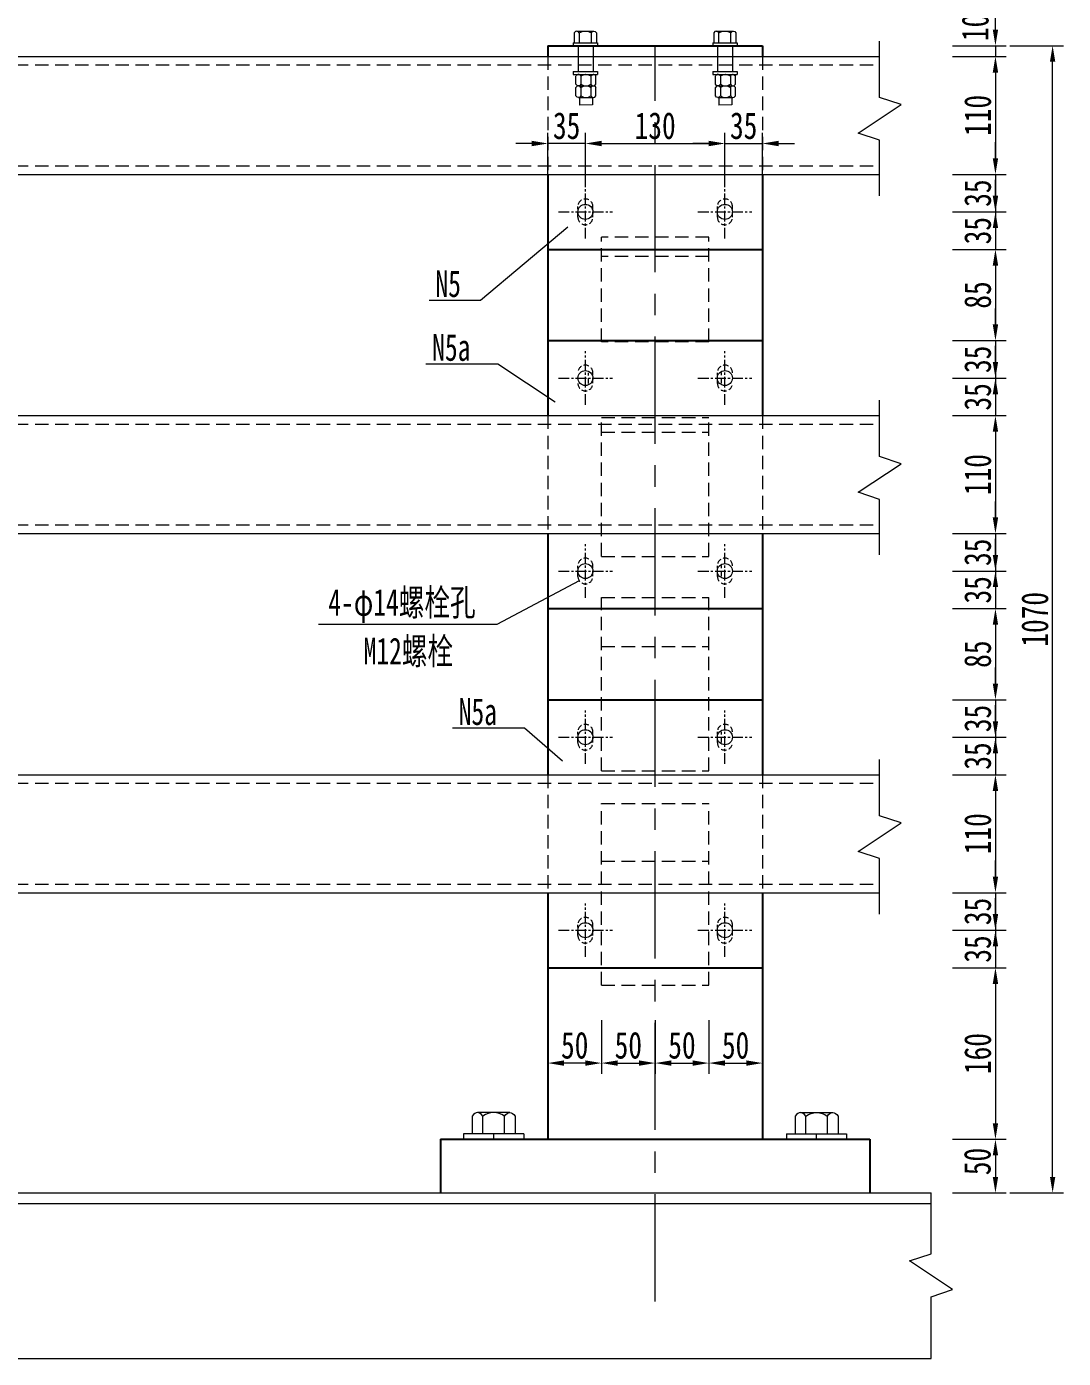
# Model space of a CAD drawing. Extents: x 98573 to 114325, y 0 to 100142.
# Drawn here: x 101951 to 102917, y 53582 to 54824 of the extents above; entities that cross this region are included whole.
import ezdxf

# ---------------------------------------------------------------- set-up
doc = ezdxf.new("R2010")
doc.units = 0
doc.header["$MEASUREMENT"] = 0
for name, pattern in [('CENTERX2', [4, 2.5, -0.5, 0.5, -0.5]), ('DASHED', [0.75, 0.5, -0.25]), ('DASHED2', [0.375, 0.25, -0.125])]:
    doc.linetypes.add(name, pattern=pattern)
doc.layers.get('0').update_dxf_attribs({"lineweight": 13})
doc.layers.get('Defpoints').update_dxf_attribs({"color": 9, "lineweight": 5})
for name, color, linetype, lineweight in [('dashed', 4, 'DASHED2', 5), ('中心线', 2, 'CENTERX2', 15), ('标注', 4, 'Continuous', 13), ('涪江 尺寸标注线', 4, 'Continuous', 13), ('涪江 钢板双线', 1, 'Continuous', 13), ('细线', 4, 'Continuous', 13), ('钢板单线', 6, 'Continuous', 25), ('钢板双线', 1, 'Continuous', 13)]:
    doc.layers.add(name, color=color, linetype=linetype, lineweight=lineweight)
doc.styles.get("Standard").update_dxf_attribs({"font": '仿宋_GB2312.ttf', "width": 0.75})
doc.dimstyles.new('0.1', dxfattribs={"dimscale": 0, "dimtxt": 2.5, "dimasz": 1.5, "dimexe": 1, "dimexo": 1, "dimgap": 0.4, "dimtad": 1, "dimdec": 1, "dimdsep": 46, "dimtxsty": 'Standard', "dimcen": 0.2, "dimclrd": 256, "dimclre": 256, "dimclrt": 256, "dimadec": 3, "dimazin": 2, "dimtfac": 1, "dimtdec": 1, "dimtmove": 2, "dimatfit": 3, "dimfxl": 4, "dimfxlon": 1, "dimtolj": 1, "dimtzin": 0, "dimlwd": -1, "dimlwe": -1, "dimarcsym": 0})

# ---------------------------------------------------------------- blocks, each defined once
blk = doc.blocks.new('m2')
at = {"layer": '钢板双线', "ltscale": 0.2}
for p, q in [((81074.4, 24797), (81067.4, 24797)), ((81098.7, 24802.8), (81096, 24802.8)), ((81098.7, 24802.8), (81098.7, 24780.1)), ((81122.7, 24798.2), (81098.7, 24798.2)), ((81074.5, 24785), (81067.5, 24785)), ((81122.7, 24784.2), (81098.7, 24784.2)), ((81098.7, 24780.1), (81096, 24780.1))]:
    blk.add_line(p, q, dxfattribs=at)
at = {"layer": '钢板双线'}
for p, q in [((81067.5, 24785), (81067.4, 24797)), ((81074.4, 24798), (81074.5, 24784)), ((81076.1, 24800.3), (81083.7, 24800.3)), ((81083.7, 24795.6), (81076.1, 24795.6)), ((81085.3, 24798), (81085.3, 24784)), ((81085.3, 24798), (81085.3, 24784)), ((81086.9, 24800.3), (81094.4, 24800.3)), ((81094.4, 24795.6), (81086.9, 24795.6)), ((81096, 24802.8), (81096, 24780.1)), ((81096, 24798), (81096.1, 24784)), ((81122.7, 24802.8), (81122.7, 24780.1)), ((81125.5, 24802.8), (81122.7, 24802.8)), ((81125.5, 24802.8), (81125.5, 24780.1)), ((81134.7, 24801.8), (81125.5, 24801.8)), ((81125.5, 24797.1), (81134.7, 24797.1)), ((81136.3, 24799.5), (81136.3, 24783.5)), ((81083.7, 24786.3), (81076.1, 24786.3)), ((81076.1, 24781.6), (81083.7, 24781.6)), ((81094.4, 24786.3), (81086.9, 24786.3)), ((81086.9, 24781.6), (81094.5, 24781.6)), ((81125.5, 24785.8), (81134.7, 24785.8)), ((81134.7, 24781.1), (81125.5, 24781.1)), ((81125.5, 24780.1), (81122.7, 24780.1))]:
    blk.add_line(p, q, dxfattribs=at)
at = {"layer": '钢板双线', "extrusion": (0, 0, -1)}
for centre, major_axis, ratio, start_param, end_param in [((81089.8, 24798), (-15.4, 0), 0.341432, -0.460921, 0.460921), ((81069.9, 24791), (-15.4, 0), 0.682865, 2.680671, 3.602514), ((81100.6, 24798), (-15.4, 0), 0.341432, -0.460921, 0.460921), ((81080.7, 24791), (-15.4, 0), 0.682865, 2.680671, 3.602514), ((81121, 24791.5), (15.4, 0), 0.829193, -0.460921, 0.460921), ((81069.9, 24784), (-15.4, 0), 0.341432, 2.680671, 3.602514), ((81080.7, 24784), (-15.4, 0), 0.341432, 2.680671, 3.602514), ((81121, 24783.5), (15.4, 0), 0.341432, -0.460921, 0.460921)]:
    blk.add_ellipse(centre, major_axis=major_axis, ratio=ratio, start_param=start_param, end_param=end_param, dxfattribs=at)
at = {"layer": '钢板双线'}
for centre, major_axis, ratio, start_param, end_param in [((81089.8, 24791), (15.4, 0), 0.682865, 2.680671, 3.602514), ((81069.9, 24798), (15.4, 0), 0.341432, -0.460921, 0.460921), ((81100.6, 24791), (15.4, 0), 0.682865, 2.680671, 3.602514), ((81080.7, 24798), (15.4, 0), 0.341432, -0.460921, 0.460921), ((81121, 24799.5), (-15.4, 0), 0.341432, 2.680671, 3.602514), ((81089.8, 24784), (15.4, 0), 0.341432, 2.680671, 3.602514), ((81100.6, 24784), (15.4, 0), 0.341432, 2.680671, 3.602514)]:
    blk.add_ellipse(centre, major_axis=major_axis, ratio=ratio, start_param=start_param, end_param=end_param, dxfattribs=at)
blk = doc.blocks.new('*D757')
at = {"layer": 'Defpoints', "color": 0, "transparency": 16777216}
for p in [(102436.4, 54715.2), (102436.4, 54496.4), (102471.4, 54496.4)]:
    blk.add_point(p, dxfattribs=at)
at = {"layer": '标注', "transparency": 16777216}
for p, q in [((102436.4, 54675.2), (102436.4, 54725.2)), ((102471.4, 54675.2), (102471.4, 54725.2))]:
    blk.add_line(p, q, dxfattribs=at)
at = {"layer": '标注', "color": 4, "transparency": 16777216}
for p, q in [((102421.4, 54715.2), (102406.4, 54715.2)), ((102471.4, 54715.2), (102436.4, 54715.2)), ((102486.4, 54715.2), (102501.4, 54715.2))]:
    blk.add_line(p, q, dxfattribs=at)
for points in [[(102421.4, 54717.7), (102421.4, 54712.7), (102436.4, 54715.2)], [(102486.4, 54717.7), (102486.4, 54712.7), (102471.4, 54715.2)]]:
    blk.add_solid(points, dxfattribs=at)
at = {"layer": '标注', "transparency": 16777216, "insert": (102453.9, 54731.7), "char_height": 25, "attachment_point": 5}
blk.add_mtext('\\A1;35', dxfattribs=at)
blk = doc.blocks.new('*D503')
at = {"layer": 'Defpoints', "color": 0, "transparency": 16777216}
for p in [(102601.4, 54715.2), (102471.4, 54496.4), (102601.4, 54496.4)]:
    blk.add_point(p, dxfattribs=at)
at = {"layer": '标注', "transparency": 16777216}
for p, q in [((102471.4, 54675.2), (102471.4, 54725.2)), ((102601.4, 54675.2), (102601.4, 54725.2))]:
    blk.add_line(p, q, dxfattribs=at)
at = {"layer": '标注', "color": 4, "transparency": 16777216}
blk.add_line((102486.4, 54715.2), (102586.4, 54715.2), dxfattribs=at)
for points in [[(102486.4, 54717.7), (102486.4, 54712.7), (102471.4, 54715.2)], [(102586.4, 54717.7), (102586.4, 54712.7), (102601.4, 54715.2)]]:
    blk.add_solid(points, dxfattribs=at)
at = {"layer": '标注', "transparency": 16777216, "insert": (102536.4, 54731.7), "char_height": 25, "attachment_point": 5}
blk.add_mtext('\\A1;130', dxfattribs=at)
blk = doc.blocks.new('*D758')
at = {"layer": 'Defpoints', "color": 0, "transparency": 16777216}
for p in [(102636.4, 54715.2), (102601.4, 54496.4), (102636.4, 54496.4)]:
    blk.add_point(p, dxfattribs=at)
at = {"layer": '标注', "transparency": 16777216}
for p, q in [((102601.4, 54675.2), (102601.4, 54725.2)), ((102636.4, 54675.2), (102636.4, 54725.2))]:
    blk.add_line(p, q, dxfattribs=at)
at = {"layer": '标注', "color": 4, "transparency": 16777216}
for p, q in [((102586.4, 54715.2), (102571.4, 54715.2)), ((102601.4, 54715.2), (102636.4, 54715.2)), ((102651.4, 54715.2), (102666.4, 54715.2))]:
    blk.add_line(p, q, dxfattribs=at)
for points in [[(102586.4, 54717.7), (102586.4, 54712.7), (102601.4, 54715.2)], [(102651.4, 54717.7), (102651.4, 54712.7), (102636.4, 54715.2)]]:
    blk.add_solid(points, dxfattribs=at)
at = {"layer": '标注', "transparency": 16777216, "insert": (102618.9, 54731.7), "char_height": 25, "attachment_point": 5}
blk.add_mtext('\\A1;35', dxfattribs=at)
blk = doc.blocks.new('*D504')
at = {"layer": 'Defpoints', "color": 0, "transparency": 16777216}
for p in [(102659.5, 54806.4), (102659.5, 54796.4), (102853.6, 54796.4)]:
    blk.add_point(p, dxfattribs=at)
at = {"layer": '标注', "color": 4, "transparency": 16777216}
for p, q in [((102853.6, 54821.4), (102853.6, 54836.4)), ((102853.6, 54806.4), (102853.6, 54796.4)), ((102853.6, 54781.4), (102853.6, 54766.4))]:
    blk.add_line(p, q, dxfattribs=at)
at = {"layer": '标注', "transparency": 16777216}
for p, q in [((102813.6, 54806.4), (102863.6, 54806.4)), ((102813.6, 54796.4), (102863.6, 54796.4))]:
    blk.add_line(p, q, dxfattribs=at)
at = {"layer": '标注', "color": 4, "transparency": 16777216}
for points in [[(102851.1, 54821.4), (102856.1, 54821.4), (102853.6, 54806.4)], [(102851.1, 54781.4), (102856.1, 54781.4), (102853.6, 54796.4)]]:
    blk.add_solid(points, dxfattribs=at)
at = {"layer": '标注', "transparency": 16777216, "insert": (102834.8, 54823.5), "char_height": 25, "attachment_point": 5, "rotation": 90}
blk.add_mtext('\\A1;10', dxfattribs=at)
blk = doc.blocks.new('*D505')
at = {"layer": 'Defpoints', "color": 0, "transparency": 16777216}
for p in [(102717.4, 54796.4), (102717.4, 54686.4), (102853.6, 54686.4)]:
    blk.add_point(p, dxfattribs=at)
at = {"layer": '标注', "transparency": 16777216}
for p, q in [((102813.6, 54796.4), (102863.6, 54796.4)), ((102813.6, 54686.4), (102863.6, 54686.4))]:
    blk.add_line(p, q, dxfattribs=at)
at = {"layer": '标注', "color": 4, "transparency": 16777216}
blk.add_line((102853.6, 54781.4), (102853.6, 54701.4), dxfattribs=at)
for points in [[(102851.1, 54781.4), (102856.1, 54781.4), (102853.6, 54796.4)], [(102851.1, 54701.4), (102856.1, 54701.4), (102853.6, 54686.4)]]:
    blk.add_solid(points, dxfattribs=at)
at = {"layer": '标注', "transparency": 16777216, "insert": (102837.1, 54741.4), "char_height": 25, "attachment_point": 5, "rotation": 90}
blk.add_mtext('\\A1;110', dxfattribs=at)
blk = doc.blocks.new('*D506')
at = {"layer": 'Defpoints', "color": 0, "transparency": 16777216}
for p in [(102698.6, 54686.4), (102634.1, 54651.4), (102853.6, 54651.4)]:
    blk.add_point(p, dxfattribs=at)
at = {"layer": '标注', "color": 4, "transparency": 16777216}
for p, q in [((102853.6, 54701.4), (102853.6, 54716.4)), ((102853.6, 54686.4), (102853.6, 54651.4)), ((102853.6, 54636.4), (102853.6, 54621.4))]:
    blk.add_line(p, q, dxfattribs=at)
at = {"layer": '标注', "transparency": 16777216}
for p, q in [((102813.6, 54686.4), (102863.6, 54686.4)), ((102813.6, 54651.4), (102863.6, 54651.4))]:
    blk.add_line(p, q, dxfattribs=at)
at = {"layer": '标注', "color": 4, "transparency": 16777216}
for points in [[(102851.1, 54701.4), (102856.1, 54701.4), (102853.6, 54686.4)], [(102851.1, 54636.4), (102856.1, 54636.4), (102853.6, 54651.4)]]:
    blk.add_solid(points, dxfattribs=at)
at = {"layer": '标注', "transparency": 16777216, "insert": (102837.1, 54668.9), "char_height": 25, "attachment_point": 5, "rotation": 90}
blk.add_mtext('\\A1;35', dxfattribs=at)
blk = doc.blocks.new('*D507')
at = {"layer": 'Defpoints', "color": 0, "transparency": 16777216}
for p in [(102634.1, 54651.4), (102634.1, 54616.4), (102853.6, 54616.4)]:
    blk.add_point(p, dxfattribs=at)
at = {"layer": '标注', "color": 4, "transparency": 16777216}
for p, q in [((102853.6, 54666.4), (102853.6, 54681.4)), ((102853.6, 54651.4), (102853.6, 54616.4)), ((102853.6, 54601.4), (102853.6, 54586.4))]:
    blk.add_line(p, q, dxfattribs=at)
at = {"layer": '标注', "transparency": 16777216}
for p, q in [((102813.6, 54651.4), (102863.6, 54651.4)), ((102813.6, 54616.4), (102863.6, 54616.4))]:
    blk.add_line(p, q, dxfattribs=at)
at = {"layer": '标注', "color": 4, "transparency": 16777216}
for points in [[(102851.1, 54666.4), (102856.1, 54666.4), (102853.6, 54651.4)], [(102851.1, 54601.4), (102856.1, 54601.4), (102853.6, 54616.4)]]:
    blk.add_solid(points, dxfattribs=at)
at = {"layer": '标注', "transparency": 16777216, "insert": (102837.1, 54633.9), "char_height": 25, "attachment_point": 5, "rotation": 90}
blk.add_mtext('\\A1;35', dxfattribs=at)
blk = doc.blocks.new('*D508')
at = {"layer": 'Defpoints', "color": 0, "transparency": 16777216}
for p in [(102617.3, 54616.4), (102603.7, 54531.4), (102853.6, 54531.4)]:
    blk.add_point(p, dxfattribs=at)
at = {"layer": '标注', "transparency": 16777216}
for p, q in [((102813.6, 54616.4), (102863.6, 54616.4)), ((102813.6, 54531.4), (102863.6, 54531.4))]:
    blk.add_line(p, q, dxfattribs=at)
at = {"layer": '标注', "color": 4, "transparency": 16777216}
blk.add_line((102853.6, 54601.4), (102853.6, 54546.4), dxfattribs=at)
for points in [[(102851.1, 54601.4), (102856.1, 54601.4), (102853.6, 54616.4)], [(102851.1, 54546.4), (102856.1, 54546.4), (102853.6, 54531.4)]]:
    blk.add_solid(points, dxfattribs=at)
at = {"layer": '标注', "transparency": 16777216, "insert": (102837.1, 54573.9), "char_height": 25, "attachment_point": 5, "rotation": 90}
blk.add_mtext('\\A1;85', dxfattribs=at)
blk = doc.blocks.new('*D509')
at = {"layer": 'Defpoints', "color": 0, "transparency": 16777216}
for p in [(102639.1, 54531.4), (102634.1, 54496.4), (102853.6, 54496.4)]:
    blk.add_point(p, dxfattribs=at)
at = {"layer": '标注', "color": 4, "transparency": 16777216}
for p, q in [((102853.6, 54546.4), (102853.6, 54561.4)), ((102853.6, 54531.4), (102853.6, 54496.4)), ((102853.6, 54481.4), (102853.6, 54466.4))]:
    blk.add_line(p, q, dxfattribs=at)
at = {"layer": '标注', "transparency": 16777216}
for p, q in [((102813.6, 54531.4), (102863.6, 54531.4)), ((102813.6, 54496.4), (102863.6, 54496.4))]:
    blk.add_line(p, q, dxfattribs=at)
at = {"layer": '标注', "color": 4, "transparency": 16777216}
for points in [[(102851.1, 54546.4), (102856.1, 54546.4), (102853.6, 54531.4)], [(102851.1, 54481.4), (102856.1, 54481.4), (102853.6, 54496.4)]]:
    blk.add_solid(points, dxfattribs=at)
at = {"layer": '标注', "transparency": 16777216, "insert": (102837.1, 54513.9), "char_height": 25, "attachment_point": 5, "rotation": 90}
blk.add_mtext('\\A1;35', dxfattribs=at)
blk = doc.blocks.new('*D510')
at = {"layer": 'Defpoints', "color": 0, "transparency": 16777216}
for p in [(102634.1, 54496.4), (102634.1, 54461.4), (102853.6, 54461.4)]:
    blk.add_point(p, dxfattribs=at)
at = {"layer": '标注', "color": 4, "transparency": 16777216}
for p, q in [((102853.6, 54511.4), (102853.6, 54526.4)), ((102853.6, 54496.4), (102853.6, 54461.4)), ((102853.6, 54446.4), (102853.6, 54431.4))]:
    blk.add_line(p, q, dxfattribs=at)
at = {"layer": '标注', "transparency": 16777216}
for p, q in [((102813.6, 54496.4), (102863.6, 54496.4)), ((102813.6, 54461.4), (102863.6, 54461.4))]:
    blk.add_line(p, q, dxfattribs=at)
at = {"layer": '标注', "color": 4, "transparency": 16777216}
for points in [[(102851.1, 54511.4), (102856.1, 54511.4), (102853.6, 54496.4)], [(102851.1, 54446.4), (102856.1, 54446.4), (102853.6, 54461.4)]]:
    blk.add_solid(points, dxfattribs=at)
at = {"layer": '标注', "transparency": 16777216, "insert": (102837.1, 54478.9), "char_height": 25, "attachment_point": 5, "rotation": 90}
blk.add_mtext('\\A1;35', dxfattribs=at)
blk = doc.blocks.new('*D511')
at = {"layer": 'Defpoints', "color": 0, "transparency": 16777216}
for p in [(102717.4, 54461.4), (102717.4, 54351.4), (102853.6, 54351.4)]:
    blk.add_point(p, dxfattribs=at)
at = {"layer": '标注', "transparency": 16777216}
for p, q in [((102813.6, 54461.4), (102863.6, 54461.4)), ((102813.6, 54351.4), (102863.6, 54351.4))]:
    blk.add_line(p, q, dxfattribs=at)
at = {"layer": '标注', "color": 4, "transparency": 16777216}
blk.add_line((102853.6, 54446.4), (102853.6, 54366.4), dxfattribs=at)
for points in [[(102851.1, 54446.4), (102856.1, 54446.4), (102853.6, 54461.4)], [(102851.1, 54366.4), (102856.1, 54366.4), (102853.6, 54351.4)]]:
    blk.add_solid(points, dxfattribs=at)
at = {"layer": '标注', "transparency": 16777216, "insert": (102837.1, 54406.4), "char_height": 25, "attachment_point": 5, "rotation": 90}
blk.add_mtext('\\A1;110', dxfattribs=at)
blk = doc.blocks.new('*D512')
at = {"layer": 'Defpoints', "color": 0, "transparency": 16777216}
for p in [(102698.6, 54351.4), (102634.1, 54316.4), (102853.6, 54316.4)]:
    blk.add_point(p, dxfattribs=at)
at = {"layer": '标注', "color": 4, "transparency": 16777216}
for p, q in [((102853.6, 54366.4), (102853.6, 54381.4)), ((102853.6, 54351.4), (102853.6, 54316.4)), ((102853.6, 54301.4), (102853.6, 54286.4))]:
    blk.add_line(p, q, dxfattribs=at)
at = {"layer": '标注', "transparency": 16777216}
for p, q in [((102813.6, 54351.4), (102863.6, 54351.4)), ((102813.6, 54316.4), (102863.6, 54316.4))]:
    blk.add_line(p, q, dxfattribs=at)
at = {"layer": '标注', "color": 4, "transparency": 16777216}
for points in [[(102851.1, 54366.4), (102856.1, 54366.4), (102853.6, 54351.4)], [(102851.1, 54301.4), (102856.1, 54301.4), (102853.6, 54316.4)]]:
    blk.add_solid(points, dxfattribs=at)
at = {"layer": '标注', "transparency": 16777216, "insert": (102837.1, 54333.9), "char_height": 25, "attachment_point": 5, "rotation": 90}
blk.add_mtext('\\A1;35', dxfattribs=at)
blk = doc.blocks.new('*D513')
at = {"layer": 'Defpoints', "color": 0, "transparency": 16777216}
for p in [(102634.1, 54316.4), (102634.1, 54281.4), (102853.6, 54281.4)]:
    blk.add_point(p, dxfattribs=at)
at = {"layer": '标注', "color": 4, "transparency": 16777216}
for p, q in [((102853.6, 54331.4), (102853.6, 54346.4)), ((102853.6, 54316.4), (102853.6, 54281.4)), ((102853.6, 54266.4), (102853.6, 54251.4))]:
    blk.add_line(p, q, dxfattribs=at)
at = {"layer": '标注', "transparency": 16777216}
for p, q in [((102813.6, 54316.4), (102863.6, 54316.4)), ((102813.6, 54281.4), (102863.6, 54281.4))]:
    blk.add_line(p, q, dxfattribs=at)
at = {"layer": '标注', "color": 4, "transparency": 16777216}
for points in [[(102851.1, 54331.4), (102856.1, 54331.4), (102853.6, 54316.4)], [(102851.1, 54266.4), (102856.1, 54266.4), (102853.6, 54281.4)]]:
    blk.add_solid(points, dxfattribs=at)
at = {"layer": '标注', "transparency": 16777216, "insert": (102837.1, 54298.9), "char_height": 25, "attachment_point": 5, "rotation": 90}
blk.add_mtext('\\A1;35', dxfattribs=at)
blk = doc.blocks.new('*D514')
at = {"layer": 'Defpoints', "color": 0, "transparency": 16777216}
for p in [(102617.3, 54281.4), (102603.7, 54196.4), (102853.6, 54196.4)]:
    blk.add_point(p, dxfattribs=at)
at = {"layer": '标注', "transparency": 16777216}
for p, q in [((102813.6, 54281.4), (102863.6, 54281.4)), ((102813.6, 54196.4), (102863.6, 54196.4))]:
    blk.add_line(p, q, dxfattribs=at)
at = {"layer": '标注', "color": 4, "transparency": 16777216}
blk.add_line((102853.6, 54266.4), (102853.6, 54211.4), dxfattribs=at)
for points in [[(102851.1, 54266.4), (102856.1, 54266.4), (102853.6, 54281.4)], [(102851.1, 54211.4), (102856.1, 54211.4), (102853.6, 54196.4)]]:
    blk.add_solid(points, dxfattribs=at)
at = {"layer": '标注', "transparency": 16777216, "insert": (102837.1, 54238.9), "char_height": 25, "attachment_point": 5, "rotation": 90}
blk.add_mtext('\\A1;85', dxfattribs=at)
blk = doc.blocks.new('*D515')
at = {"layer": 'Defpoints', "color": 0, "transparency": 16777216}
for p in [(102639.1, 54196.4), (102634.1, 54161.4), (102853.6, 54161.4)]:
    blk.add_point(p, dxfattribs=at)
at = {"layer": '标注', "color": 4, "transparency": 16777216}
for p, q in [((102853.6, 54211.4), (102853.6, 54226.4)), ((102853.6, 54196.4), (102853.6, 54161.4)), ((102853.6, 54146.4), (102853.6, 54131.4))]:
    blk.add_line(p, q, dxfattribs=at)
at = {"layer": '标注', "transparency": 16777216}
for p, q in [((102813.6, 54196.4), (102863.6, 54196.4)), ((102813.6, 54161.4), (102863.6, 54161.4))]:
    blk.add_line(p, q, dxfattribs=at)
at = {"layer": '标注', "color": 4, "transparency": 16777216}
for points in [[(102851.1, 54211.4), (102856.1, 54211.4), (102853.6, 54196.4)], [(102851.1, 54146.4), (102856.1, 54146.4), (102853.6, 54161.4)]]:
    blk.add_solid(points, dxfattribs=at)
at = {"layer": '标注', "transparency": 16777216, "insert": (102837.1, 54178.9), "char_height": 25, "attachment_point": 5, "rotation": 90}
blk.add_mtext('\\A1;35', dxfattribs=at)
blk = doc.blocks.new('*D516')
at = {"layer": 'Defpoints', "color": 0, "transparency": 16777216}
for p in [(102634.1, 54161.4), (102634.1, 54126.4), (102853.6, 54126.4)]:
    blk.add_point(p, dxfattribs=at)
at = {"layer": '标注', "color": 4, "transparency": 16777216}
for p, q in [((102853.6, 54176.4), (102853.6, 54191.4)), ((102853.6, 54161.4), (102853.6, 54126.4)), ((102853.6, 54111.4), (102853.6, 54096.4))]:
    blk.add_line(p, q, dxfattribs=at)
at = {"layer": '标注', "transparency": 16777216}
for p, q in [((102813.6, 54161.4), (102863.6, 54161.4)), ((102813.6, 54126.4), (102863.6, 54126.4))]:
    blk.add_line(p, q, dxfattribs=at)
at = {"layer": '标注', "color": 4, "transparency": 16777216}
for points in [[(102851.1, 54176.4), (102856.1, 54176.4), (102853.6, 54161.4)], [(102851.1, 54111.4), (102856.1, 54111.4), (102853.6, 54126.4)]]:
    blk.add_solid(points, dxfattribs=at)
at = {"layer": '标注', "transparency": 16777216, "insert": (102837.1, 54143.9), "char_height": 25, "attachment_point": 5, "rotation": 90}
blk.add_mtext('\\A1;35', dxfattribs=at)
blk = doc.blocks.new('*D517')
at = {"layer": 'Defpoints', "color": 0, "transparency": 16777216}
for p in [(102717.4, 54126.4), (102717.4, 54016.4), (102853.6, 54016.4)]:
    blk.add_point(p, dxfattribs=at)
at = {"layer": '标注', "transparency": 16777216}
for p, q in [((102813.6, 54126.4), (102863.6, 54126.4)), ((102813.6, 54016.4), (102863.6, 54016.4))]:
    blk.add_line(p, q, dxfattribs=at)
at = {"layer": '标注', "color": 4, "transparency": 16777216}
blk.add_line((102853.6, 54111.4), (102853.6, 54031.4), dxfattribs=at)
for points in [[(102851.1, 54111.4), (102856.1, 54111.4), (102853.6, 54126.4)], [(102851.1, 54031.4), (102856.1, 54031.4), (102853.6, 54016.4)]]:
    blk.add_solid(points, dxfattribs=at)
at = {"layer": '标注', "transparency": 16777216, "insert": (102837.1, 54071.4), "char_height": 25, "attachment_point": 5, "rotation": 90}
blk.add_mtext('\\A1;110', dxfattribs=at)
blk = doc.blocks.new('*D518')
at = {"layer": 'Defpoints', "color": 0, "transparency": 16777216}
for p in [(102698.6, 54016.4), (102634.1, 53981.4), (102853.6, 53981.4)]:
    blk.add_point(p, dxfattribs=at)
at = {"layer": '标注', "color": 4, "transparency": 16777216}
for p, q in [((102853.6, 54031.4), (102853.6, 54046.4)), ((102853.6, 54016.4), (102853.6, 53981.4)), ((102853.6, 53966.4), (102853.6, 53951.4))]:
    blk.add_line(p, q, dxfattribs=at)
at = {"layer": '标注', "transparency": 16777216}
for p, q in [((102813.6, 54016.4), (102863.6, 54016.4)), ((102813.6, 53981.4), (102863.6, 53981.4))]:
    blk.add_line(p, q, dxfattribs=at)
at = {"layer": '标注', "color": 4, "transparency": 16777216}
for points in [[(102851.1, 54031.4), (102856.1, 54031.4), (102853.6, 54016.4)], [(102851.1, 53966.4), (102856.1, 53966.4), (102853.6, 53981.4)]]:
    blk.add_solid(points, dxfattribs=at)
at = {"layer": '标注', "transparency": 16777216, "insert": (102837.1, 53998.9), "char_height": 25, "attachment_point": 5, "rotation": 90}
blk.add_mtext('\\A1;35', dxfattribs=at)
blk = doc.blocks.new('*D519')
at = {"layer": 'Defpoints', "color": 0, "transparency": 16777216}
for p in [(102634.1, 53981.4), (102634.1, 53946.4), (102853.6, 53946.4)]:
    blk.add_point(p, dxfattribs=at)
at = {"layer": '标注', "color": 4, "transparency": 16777216}
for p, q in [((102853.6, 53996.4), (102853.6, 54011.4)), ((102853.6, 53981.4), (102853.6, 53946.4)), ((102853.6, 53931.4), (102853.6, 53916.4))]:
    blk.add_line(p, q, dxfattribs=at)
at = {"layer": '标注', "transparency": 16777216}
for p, q in [((102813.6, 53981.4), (102863.6, 53981.4)), ((102813.6, 53946.4), (102863.6, 53946.4))]:
    blk.add_line(p, q, dxfattribs=at)
at = {"layer": '标注', "color": 4, "transparency": 16777216}
for points in [[(102851.1, 53996.4), (102856.1, 53996.4), (102853.6, 53981.4)], [(102851.1, 53931.4), (102856.1, 53931.4), (102853.6, 53946.4)]]:
    blk.add_solid(points, dxfattribs=at)
at = {"layer": '标注', "transparency": 16777216, "insert": (102837.1, 53963.9), "char_height": 25, "attachment_point": 5, "rotation": 90}
blk.add_mtext('\\A1;35', dxfattribs=at)
blk = doc.blocks.new('*D520')
at = {"layer": 'Defpoints', "color": 0, "transparency": 16777216}
for p in [(102617.3, 53946.4), (102603.7, 53786.4), (102853.6, 53786.4)]:
    blk.add_point(p, dxfattribs=at)
at = {"layer": '标注', "transparency": 16777216}
for p, q in [((102813.6, 53946.4), (102863.6, 53946.4)), ((102813.6, 53786.4), (102863.6, 53786.4))]:
    blk.add_line(p, q, dxfattribs=at)
at = {"layer": '标注', "color": 4, "transparency": 16777216}
blk.add_line((102853.6, 53931.4), (102853.6, 53801.4), dxfattribs=at)
for points in [[(102851.1, 53931.4), (102856.1, 53931.4), (102853.6, 53946.4)], [(102851.1, 53801.4), (102856.1, 53801.4), (102853.6, 53786.4)]]:
    blk.add_solid(points, dxfattribs=at)
at = {"layer": '标注', "transparency": 16777216, "insert": (102837.1, 53866.4), "char_height": 25, "attachment_point": 5, "rotation": 90}
blk.add_mtext('\\A1;160', dxfattribs=at)
blk = doc.blocks.new('*D521')
at = {"layer": 'Defpoints', "color": 0, "transparency": 16777216}
for p in [(102692.6, 53786.4), (102692.6, 53736.4), (102853.6, 53736.4)]:
    blk.add_point(p, dxfattribs=at)
at = {"layer": '标注', "transparency": 16777216}
for p, q in [((102813.6, 53786.4), (102863.6, 53786.4)), ((102813.6, 53736.4), (102863.6, 53736.4))]:
    blk.add_line(p, q, dxfattribs=at)
at = {"layer": '标注', "color": 4, "transparency": 16777216}
blk.add_line((102853.6, 53771.4), (102853.6, 53751.4), dxfattribs=at)
for points in [[(102851.1, 53771.4), (102856.1, 53771.4), (102853.6, 53786.4)], [(102851.1, 53751.4), (102856.1, 53751.4), (102853.6, 53736.4)]]:
    blk.add_solid(points, dxfattribs=at)
at = {"layer": '标注', "transparency": 16777216, "insert": (102836.8, 53765.7), "char_height": 25, "attachment_point": 5, "rotation": 90}
blk.add_mtext('\\A1;50', dxfattribs=at)
blk = doc.blocks.new('*D759')
at = {"layer": 'Defpoints', "color": 0, "transparency": 16777216}
for p in [(102636.4, 54806.4), (102906.9, 54806.4), (102736.4, 53736.4)]:
    blk.add_point(p, dxfattribs=at)
at = {"layer": '标注', "transparency": 16777216}
for p, q in [((102866.9, 54806.4), (102916.9, 54806.4)), ((102866.9, 53736.4), (102916.9, 53736.4))]:
    blk.add_line(p, q, dxfattribs=at)
at = {"layer": '标注', "color": 4, "transparency": 16777216}
blk.add_line((102906.9, 53751.4), (102906.9, 54791.4), dxfattribs=at)
for points in [[(102904.4, 54791.4), (102909.4, 54791.4), (102906.9, 54806.4)], [(102904.4, 53751.4), (102909.4, 53751.4), (102906.9, 53736.4)]]:
    blk.add_solid(points, dxfattribs=at)
at = {"layer": '标注', "transparency": 16777216, "insert": (102890.4, 54271.4), "char_height": 25, "attachment_point": 5, "rotation": 90}
blk.add_mtext('\\A1;1070', dxfattribs=at)
blk = doc.blocks.new('*D752')
at = {"layer": 'Defpoints', "color": 0, "transparency": 16777216}
for p in [(102436.4, 53930.1), (102486.4, 53930.1), (102436.4, 53857.5)]:
    blk.add_point(p, dxfattribs=at)
at = {"layer": '标注', "transparency": 16777216}
for p, q in [((102436.4, 53897.5), (102436.4, 53847.5)), ((102486.4, 53897.5), (102486.4, 53847.5))]:
    blk.add_line(p, q, dxfattribs=at)
at = {"layer": '标注', "color": 4, "transparency": 16777216}
blk.add_line((102471.4, 53857.5), (102451.4, 53857.5), dxfattribs=at)
for points in [[(102451.4, 53860), (102451.4, 53855), (102436.4, 53857.5)], [(102471.4, 53860), (102471.4, 53855), (102486.4, 53857.5)]]:
    blk.add_solid(points, dxfattribs=at)
at = {"layer": '标注', "transparency": 16777216, "insert": (102461.4, 53874), "char_height": 25, "attachment_point": 5}
blk.add_mtext('\\A1;50', dxfattribs=at)
blk = doc.blocks.new('*D753')
at = {"layer": 'Defpoints', "color": 0, "transparency": 16777216}
for p in [(102486.4, 53930.1), (102536.4, 53930.1), (102536.4, 53857.5)]:
    blk.add_point(p, dxfattribs=at)
at = {"layer": '标注', "transparency": 16777216}
for p, q in [((102486.4, 53897.5), (102486.4, 53847.5)), ((102536.4, 53897.5), (102536.4, 53847.5))]:
    blk.add_line(p, q, dxfattribs=at)
at = {"layer": '标注', "color": 4, "transparency": 16777216}
blk.add_line((102501.4, 53857.5), (102521.4, 53857.5), dxfattribs=at)
for points in [[(102501.4, 53860), (102501.4, 53855), (102486.4, 53857.5)], [(102521.4, 53860), (102521.4, 53855), (102536.4, 53857.5)]]:
    blk.add_solid(points, dxfattribs=at)
at = {"layer": '标注', "transparency": 16777216, "insert": (102511.4, 53874), "char_height": 25, "attachment_point": 5}
blk.add_mtext('\\A1;50', dxfattribs=at)
blk = doc.blocks.new('*D754')
at = {"layer": 'Defpoints', "color": 0, "transparency": 16777216}
for p in [(102536.4, 53930.1), (102586.4, 53930.1), (102586.4, 53857.5)]:
    blk.add_point(p, dxfattribs=at)
at = {"layer": '标注', "transparency": 16777216}
for p, q in [((102536.4, 53897.5), (102536.4, 53847.5)), ((102586.4, 53897.5), (102586.4, 53847.5))]:
    blk.add_line(p, q, dxfattribs=at)
at = {"layer": '标注', "color": 4, "transparency": 16777216}
blk.add_line((102551.4, 53857.5), (102571.4, 53857.5), dxfattribs=at)
for points in [[(102551.4, 53860), (102551.4, 53855), (102536.4, 53857.5)], [(102571.4, 53860), (102571.4, 53855), (102586.4, 53857.5)]]:
    blk.add_solid(points, dxfattribs=at)
at = {"layer": '标注', "transparency": 16777216, "insert": (102561.4, 53874), "char_height": 25, "attachment_point": 5}
blk.add_mtext('\\A1;50', dxfattribs=at)
blk = doc.blocks.new('*D755')
at = {"layer": 'Defpoints', "color": 0, "transparency": 16777216}
for p in [(102586.4, 53930.1), (102636.4, 53930.1), (102636.4, 53857.5)]:
    blk.add_point(p, dxfattribs=at)
at = {"layer": '标注', "transparency": 16777216}
for p, q in [((102586.4, 53897.5), (102586.4, 53847.5)), ((102636.4, 53897.5), (102636.4, 53847.5))]:
    blk.add_line(p, q, dxfattribs=at)
at = {"layer": '标注', "color": 4, "transparency": 16777216}
blk.add_line((102601.4, 53857.5), (102621.4, 53857.5), dxfattribs=at)
for points in [[(102601.4, 53860), (102601.4, 53855), (102586.4, 53857.5)], [(102621.4, 53860), (102621.4, 53855), (102636.4, 53857.5)]]:
    blk.add_solid(points, dxfattribs=at)
at = {"layer": '标注', "transparency": 16777216, "insert": (102611.4, 53874), "char_height": 25, "attachment_point": 5}
blk.add_mtext('\\A1;50', dxfattribs=at)
blk = doc.blocks.new('ls')
at = {"color": 4}
blk.add_line((0, 0), (0, 5), dxfattribs=at)
at = {"layer": '涪江 钢板双线', "color": 4}
for p, q in [((-15, 25), (15, 25)), ((-20, 21.6), (-20, 5)), ((-10, 5), (-10, 21.6)), ((10, 5), (10, 21.6)), ((20, 21.6), (20, 5)), ((-28, 5), (28, 5)), ((-28, 5), (-28, 0)), ((-28, 0), (28, 0)), ((-18.7, 5), (18.7, 5)), ((-14, 5), (14, 5)), ((28, 5), (28, 0))]:
    blk.add_line(p, q, dxfattribs=at)
blk.add_ellipse((-15, -7.9), major_axis=(0, 32.9), ratio=0.341432, start_param=-0.460921, end_param=0.460921, dxfattribs=at)
at = {"layer": '涪江 钢板双线', "color": 4, "extrusion": (0, 0, -1)}
for centre, ratio in [((0, -7.9), 0.682865), ((15, -7.9), 0.341432)]:
    blk.add_ellipse(centre, major_axis=(0, 32.9), ratio=ratio, start_param=-0.460921, end_param=0.460921, dxfattribs=at)

msp = doc.modelspace()

# ---------------------------------------------------------------- linework, layer by layer
at = {"color": 1}
for p, q in [((101016.71629, 53736.44199), (102793.56128, 53736.44199)), ((101016.71629, 53726.44199), (102793.56128, 53726.44199)), ((101016.71629, 53582.08386), (102793.56128, 53582.08386))]:
    msp.add_line(p, q, dxfattribs=at)
for centre in [(102471.39499, 54651.44199), (102601.39499, 54651.44199), (102471.39499, 54496.44199), (102601.39499, 54496.44199), (102471.39499, 54316.44199), (102601.39499, 54316.44199), (102471.39499, 54161.44199), (102601.39499, 54161.44199), (102471.39499, 53981.44199), (102601.39499, 53981.44199)]:
    msp.add_circle(centre, 7)
at = {"layer": 'dashed', "ltscale": 50}
for p, q in [((102436.39499, 54796.44199), (102436.39499, 54686.44199)), ((102636.39499, 54796.44199), (102636.39499, 54686.44199)), ((101114.61149, 54788.44199), (102745.66608, 54788.44199)), ((101114.61149, 54694.44199), (102745.66608, 54694.44199)), ((102486.39499, 54530.08593), (102486.39499, 54627.93)), ((102586.39499, 54627.93), (102486.39499, 54627.93)), ((102586.39499, 54530.08593), (102586.39499, 54627.93)), ((102586.39499, 54609.69575), (102486.39499, 54609.69575)), ((102586.39499, 54530.08593), (102486.39499, 54530.08593)), ((102436.39499, 54461.44199), (102436.39499, 54351.44199)), ((102486.39499, 54330.08593), (102486.39499, 54459.69468)), ((102486.39499, 54459.69468), (102586.39499, 54459.69468)), ((102586.39499, 54330.08593), (102586.39499, 54459.69468)), ((102636.39499, 54461.44199), (102636.39499, 54351.44199)), ((101114.61149, 54453.44199), (102745.66608, 54453.44199)), ((102486.39499, 54445.91197), (102586.39499, 54445.91197)), ((101114.61149, 54359.44199), (102745.66608, 54359.44199)), ((102486.39499, 54330.08593), (102586.39499, 54330.08593)), ((102486.39499, 54130.08593), (102486.39499, 54291.89586)), ((102486.39499, 54291.89586), (102586.39499, 54291.89586)), ((102586.39499, 54130.08593), (102586.39499, 54291.89586)), ((102486.39499, 54245.91197), (102586.39499, 54245.91197)), ((102436.39499, 54126.44199), (102436.39499, 54016.44199)), ((102486.39499, 54130.08593), (102586.39499, 54130.08593)), ((102636.39499, 54126.44199), (102636.39499, 54016.44199)), ((101114.61149, 54118.44199), (102745.66608, 54118.44199)), ((102486.39499, 53930.08593), (102486.39499, 54099.54685)), ((102486.39499, 54099.54685), (102586.39499, 54099.54685)), ((102586.39499, 53930.08593), (102586.39499, 54099.54685)), ((102486.39499, 54045.91197), (102586.39499, 54045.91197)), ((101114.61149, 54024.44199), (102745.66608, 54024.44199)), ((102486.39499, 53930.08593), (102586.39499, 53930.08593))]:
    msp.add_line(p, q, dxfattribs=at)
at = {"layer": 'dashed', "ltscale": 20}
for p, q in [((102464.39499, 54646.44199), (102464.39499, 54656.44199)), ((102478.39499, 54646.55655), (102478.39499, 54656.55655)), ((102594.39499, 54646.44199), (102594.39499, 54656.44199)), ((102608.39499, 54646.55655), (102608.39499, 54656.55655)), ((102474.39499, 54491.44199), (102474.39499, 54501.44199)), ((102478.39499, 54491.55655), (102478.39499, 54501.55655)), ((102594.39499, 54491.44199), (102594.39499, 54501.44199)), ((102598.39499, 54491.55655), (102598.39499, 54501.55655)), ((102464.39499, 54311.44199), (102464.39499, 54321.44199)), ((102478.39499, 54311.55655), (102478.39499, 54321.55655)), ((102594.39499, 54311.44199), (102594.39499, 54321.44199)), ((102598.39499, 54311.55655), (102598.39499, 54321.55655)), ((102464.39499, 54156.44199), (102464.39499, 54166.44199)), ((102478.39499, 54156.55655), (102478.39499, 54166.55655)), ((102594.39499, 54156.44199), (102594.39499, 54166.44199)), ((102598.39499, 54156.55655), (102598.39499, 54166.55655)), ((102464.39499, 53976.44199), (102464.39499, 53986.44199)), ((102478.39499, 53976.55655), (102478.39499, 53986.55655)), ((102594.39499, 53976.44199), (102594.39499, 53986.44199)), ((102608.39499, 53976.55655), (102608.39499, 53986.55655))]:
    msp.add_line(p, q, dxfattribs=at)
for centre, start, end in [((102471.39499, 54656.44199), 0, 180), ((102601.39499, 54656.44199), 0, 180), ((102471.39499, 54646.44199), 180, 0), ((102601.39499, 54646.44199), 180, 0), ((102471.39499, 54501.44199), 0, 180), ((102601.39499, 54501.44199), 0, 180), ((102471.39499, 54491.44199), 180, 0), ((102601.39499, 54491.44199), 180, 0), ((102471.39499, 54321.44199), 0, 180), ((102601.39499, 54321.44199), 0, 180), ((102471.39499, 54311.44199), 180, 0), ((102601.39499, 54311.44199), 180, 0), ((102471.39499, 54166.44199), 0, 180), ((102601.39499, 54166.44199), 0, 180), ((102471.39499, 54156.44199), 180, 0), ((102601.39499, 54156.44199), 180, 0), ((102471.39499, 53986.44199), 0, 180), ((102601.39499, 53986.44199), 0, 180), ((102471.39499, 53976.44199), 180, 0), ((102601.39499, 53976.44199), 180, 0)]:
    msp.add_arc(centre, 7, start, end, dxfattribs=at)
at = {"layer": '中心线', "ltscale": 40}
msp.add_line((102536.39499, 53635.08356), (102536.39499, 54806.44199), dxfattribs=at)
at = {"layer": '中心线', "ltscale": 4}
for p, q in [((102471.39499, 54626.4885), (102471.39499, 54676.39549)), ((102601.39499, 54626.4885), (102601.39499, 54676.39549)), ((102446.28929, 54651.44199), (102496.50069, 54651.44199)), ((102576.28929, 54651.44199), (102626.50069, 54651.44199)), ((102471.39499, 54471.4885), (102471.39499, 54521.39549)), ((102601.39499, 54471.4885), (102601.39499, 54521.39549)), ((102446.28929, 54496.44199), (102496.50069, 54496.44199)), ((102576.28929, 54496.44199), (102626.50069, 54496.44199)), ((102471.39499, 54291.4885), (102471.39499, 54341.39549)), ((102601.39499, 54291.4885), (102601.39499, 54341.39549)), ((102446.28929, 54316.44199), (102496.50069, 54316.44199)), ((102576.28929, 54316.44199), (102626.50069, 54316.44199)), ((102471.39499, 54136.4885), (102471.39499, 54186.39549)), ((102601.39499, 54136.4885), (102601.39499, 54186.39549)), ((102446.28929, 54161.44199), (102496.50069, 54161.44199)), ((102576.28929, 54161.44199), (102626.50069, 54161.44199)), ((102471.39499, 53956.4885), (102471.39499, 54006.39549)), ((102601.39499, 53956.4885), (102601.39499, 54006.39549)), ((102446.28929, 53981.44199), (102496.50069, 53981.44199)), ((102576.28929, 53981.44199), (102626.50069, 53981.44199))]:
    msp.add_line(p, q, dxfattribs=at)
at = {"layer": '涪江 尺寸标注线'}
for points in [[(102745.66608, 54666.51324), (102745.66608, 54718.22969), (102725.66567, 54724.89637), (102765.6665, 54751.56302), (102745.66608, 54758.22969), (102745.66608, 54810.67988)], [(102745.66608, 54331.51324), (102745.66608, 54383.22969), (102725.66567, 54389.89637), (102765.6665, 54416.56302), (102745.66608, 54423.22969), (102745.66608, 54475.67988)], [(102745.66608, 53996.51324), (102745.66608, 54048.22969), (102725.66567, 54054.89637), (102765.6665, 54081.56302), (102745.66608, 54088.22969), (102745.66608, 54140.67988)], [(102793.56128, 53582.08386), (102793.56128, 53639.60349), (102813.5617, 53646.27017), (102773.56086, 53672.93682), (102793.56128, 53679.60349), (102793.56128, 53736.44199)]]:
    msp.add_lwpolyline(points, dxfattribs=at)
at = {"layer": '细线', "ltscale": 100}
for p, q in [((102373.67043, 54569.23195), (102454.8775, 54637.42226)), ((102389.88099, 54509.72737), (102443.0659, 54474.13286)), ((102414.60168, 54170.06126), (102450.08561, 54139.34193))]:
    msp.add_line(p, q, dxfattribs=at)
at = {"layer": '细线', "ltscale": 100, "extrusion": (0, 0, -1)}
for p, q in [((102325.75668, 54569.23195), (102373.67043, 54569.23195)), ((102322.71052, 54509.72737), (102389.88099, 54509.72737)), ((102347.43121, 54170.06126), (102414.60168, 54170.06126))]:
    msp.add_line(p, q, dxfattribs=at)
at = {"layer": '细线'}
for p, q in [((102465.65673, 54307.43296), (102388.71949, 54266.5858)), ((102388.71949, 54266.5858), (102222.73107, 54266.5858))]:
    msp.add_line(p, q, dxfattribs=at)
at = {"layer": '钢板单线', "color": 1}
for p, q in [((102436.39499, 54806.44199), (102636.39499, 54806.44199)), ((102436.39499, 54806.44199), (102436.39499, 54796.44199)), ((102636.39499, 54806.44199), (102636.39499, 54796.44199)), ((102436.39499, 54686.44199), (102436.39499, 54461.44199)), ((102636.39499, 54686.44199), (102636.39499, 54461.44199)), ((102436.39499, 54616.44199), (102636.39499, 54616.44199)), ((102436.39499, 54531.44199), (102636.39499, 54531.44199)), ((102436.39499, 54351.44199), (102436.39499, 54126.44199)), ((102636.39499, 54351.44199), (102636.39499, 54126.44199)), ((102436.39499, 54281.44199), (102636.39499, 54281.44199)), ((102436.39499, 54196.44199), (102636.39499, 54196.44199)), ((102436.39499, 54016.44199), (102436.39499, 53786.44199)), ((102636.39499, 54016.44199), (102636.39499, 53786.44199)), ((102436.39499, 53946.44199), (102636.39499, 53946.44199)), ((102336.39499, 53786.44199), (102736.39499, 53786.44199)), ((102336.39499, 53786.44199), (102336.39499, 53736.44199)), ((102736.39499, 53786.44199), (102736.39499, 53736.44199))]:
    msp.add_line(p, q, dxfattribs=at)
at = {"layer": '钢板双线'}
for p, q in [((101114.61149, 54796.44199), (102745.66608, 54796.44199)), ((101114.61149, 54686.44199), (102745.66608, 54686.44199)), ((101114.61149, 54461.44199), (102745.66608, 54461.44199)), ((101114.61149, 54351.44199), (102745.66608, 54351.44199)), ((101114.61149, 54126.44199), (102745.66608, 54126.44199)), ((101114.61149, 54016.44199), (102745.66608, 54016.44199))]:
    msp.add_line(p, q, dxfattribs=at)

# ---------------------------------------------------------------- block references
at = {"color": 3, "xscale": -1}
msp.add_blockref('ls', (102385.88707, 53786.44199), dxfattribs=at)
at = {"color": 3, "rotation": 359.9999999999404}
msp.add_blockref('ls', (102686.9029, 53786.44199), dxfattribs=at)
at = {"layer": '标注', "linetype": 'DASHED', "rotation": 90}
for p in [(127262.85617, -26316.3067), (127392.85617, -26316.3067)]:
    msp.add_blockref('m2', p, dxfattribs=at)

# ---------------------------------------------------------------- texts
at = {"layer": '标注', "width": 0.7}
for s, p in [('N5', (102331.58671, 54572.03075)), ('N5a', (102328.54056, 54512.52616)), ('4-φ14螺栓孔', (102231.75673, 54274.73296)), ('M12螺栓', (102264.59234, 54229.31578)), ('N5a', (102353.26125, 54172.86006))]:
    msp.add_text(s, height=25, dxfattribs=at).set_placement(p)

# ---------------------------------------------------------------- dimensions: what is measured, and where the dimension line sits
at = {"layer": '标注'}
for base, p1, p2, picture, middle in [((102853.57554, 54796.44199), (102659.48357, 54806.44199), (102659.48357, 54796.44199), '*D504', (102834.76174, 54823.5259)), ((102853.57554, 53736.44199), (102692.59874, 53786.44199), (102692.59874, 53736.44199), '*D521', (102836.80076, 53765.69343))]:
    dim = msp.add_linear_dim(base=base, p1=p1, p2=p2, angle=90, dimstyle='0.1', override={"dimscale": 10, "dimclrd": 4}, dxfattribs=at)
    dim.commit()
    dim.dimension.update_dxf_attribs({"geometry": picture, "text_midpoint": middle, "dimtype": 160})
for base, p1, p2, picture, middle in [((102906.8919, 54806.44199), (102736.39499, 53736.44199), (102636.39499, 54806.44199), '*D759', (102890.3919, 54271.44199)), ((102853.57554, 54686.44199), (102717.39767, 54796.44199), (102717.39767, 54686.44199), '*D505', (102837.07554, 54741.44199)), ((102853.57554, 54651.44199), (102698.60946, 54686.44199), (102634.12584, 54651.44199), '*D506', (102837.07554, 54668.94199)), ((102853.57554, 54616.44199), (102634.12584, 54651.44199), (102634.12584, 54616.44199), '*D507', (102837.07554, 54633.94199)), ((102853.57554, 54531.44199), (102617.27904, 54616.44199), (102603.73667, 54531.44199), '*D508', (102837.07554, 54573.94199)), ((102853.57554, 54496.44199), (102639.05822, 54531.44199), (102634.12584, 54496.44199), '*D509', (102837.07554, 54513.94199)), ((102853.57554, 54461.44199), (102634.12584, 54496.44199), (102634.12584, 54461.44199), '*D510', (102837.07554, 54478.94199)), ((102853.57554, 54351.44199), (102717.39767, 54461.44199), (102717.39767, 54351.44199), '*D511', (102837.07554, 54406.44199)), ((102853.57554, 54316.44199), (102698.60946, 54351.44199), (102634.12584, 54316.44199), '*D512', (102837.07554, 54333.94199)), ((102853.57554, 54281.44199), (102634.12584, 54316.44199), (102634.12584, 54281.44199), '*D513', (102837.07554, 54298.94199)), ((102853.57554, 54196.44199), (102617.27904, 54281.44199), (102603.73667, 54196.44199), '*D514', (102837.07554, 54238.94199)), ((102853.57554, 54161.44199), (102639.05822, 54196.44199), (102634.12584, 54161.44199), '*D515', (102837.07554, 54178.94199)), ((102853.57554, 54126.44199), (102634.12584, 54161.44199), (102634.12584, 54126.44199), '*D516', (102837.07554, 54143.94199)), ((102853.57554, 54016.44199), (102717.39767, 54126.44199), (102717.39767, 54016.44199), '*D517', (102837.07554, 54071.44199)), ((102853.57554, 53981.44199), (102698.60946, 54016.44199), (102634.12584, 53981.44199), '*D518', (102837.07554, 53998.94199)), ((102853.57554, 53946.44199), (102634.12584, 53981.44199), (102634.12584, 53946.44199), '*D519', (102837.07554, 53963.94199)), ((102853.57554, 53786.44199), (102617.27904, 53946.44199), (102603.73667, 53786.44199), '*D520', (102837.07554, 53866.44199))]:
    dim = msp.add_linear_dim(base=base, p1=p1, p2=p2, angle=90, dimstyle='0.1', override={"dimscale": 10, "dimclrd": 4}, dxfattribs=at)
    dim.commit()
    dim.dimension.update_dxf_attribs({"geometry": picture, "text_midpoint": middle})
for base, p1, p2, picture, middle in [((102436.39499, 54715.18182), (102471.39499, 54496.44199), (102436.39499, 54496.44199), '*D757', (102453.89499, 54731.68182)), ((102601.39499, 54715.18182), (102471.39499, 54496.44199), (102601.39499, 54496.44199), '*D503', (102536.39499, 54731.68182)), ((102636.39499, 54715.18182), (102601.39499, 54496.44199), (102636.39499, 54496.44199), '*D758', (102618.89499, 54731.68182)), ((102436.39499, 53857.46181), (102486.39499, 53930.08593), (102436.39499, 53930.08593), '*D752', (102461.39499, 53873.96181)), ((102536.39499, 53857.46181), (102486.39499, 53930.08593), (102536.39499, 53930.08593), '*D753', (102511.39499, 53873.96181)), ((102586.39499, 53857.46181), (102536.39499, 53930.08593), (102586.39499, 53930.08593), '*D754', (102561.39499, 53873.96181)), ((102636.39499, 53857.46181), (102586.39499, 53930.08593), (102636.39499, 53930.08593), '*D755', (102611.39499, 53873.96181))]:
    dim = msp.add_linear_dim(base=base, p1=p1, p2=p2, dimstyle='0.1', override={"dimscale": 10, "dimclrd": 4}, dxfattribs=at)
    dim.commit()
    dim.dimension.update_dxf_attribs({"geometry": picture, "text_midpoint": middle})

doc.saveas('drawing.dxf')
